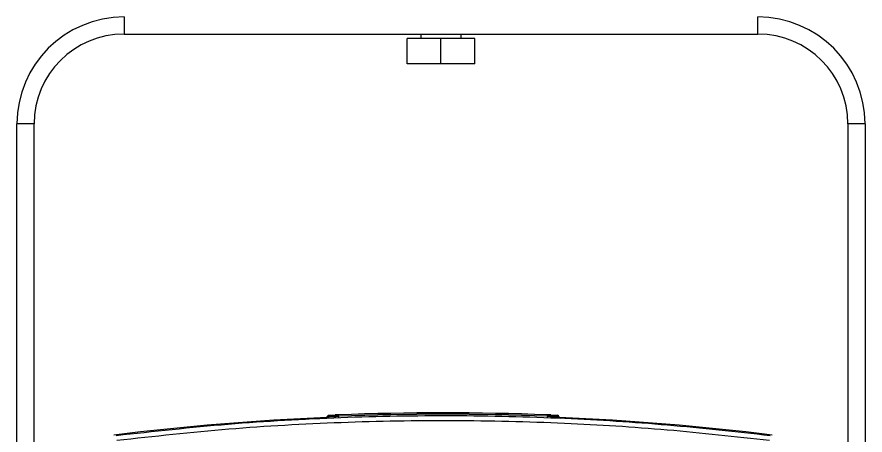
# Model space of a CAD drawing. Extents: x 14.8 to 109.8, y 1.6 to 86.6.
# Drawn here: x 44.27 to 53.7, y 40.7 to 45.35 of the extents above; entities that cross this region are included whole.
import ezdxf

# ---------------------------------------------------------------- set-up
doc = ezdxf.new("R2010")
doc.units = 0
doc.header["$MEASUREMENT"] = 0
doc.layers.add('OBJECT', color=7, linetype='CONTINUOUS')

msp = doc.modelspace()

# ---------------------------------------------------------------- linework, layer by layer
at = {"layer": 'OBJECT'}
for p, q in [((45.4623, 45.3532), (45.4623, 45.1632)), ((52.5073, 45.1632), (52.5073, 45.3532)), ((45.4623, 45.1632), (52.5073, 45.1632)), ((48.7623, 45.1632), (48.7623, 45.1132)), ((49.2073, 45.1132), (49.2073, 45.1632)), ((48.6098, 44.8332), (48.6098, 45.1132)), ((48.9848, 45.1132), (48.6098, 45.1132)), ((48.9848, 44.8332), (48.9848, 45.1132)), ((49.3598, 45.1132), (48.9848, 45.1132)), ((49.3598, 44.8332), (49.3598, 45.1132)), ((48.9848, 44.8332), (48.6098, 44.8332)), ((49.3598, 44.8332), (48.9848, 44.8332)), ((44.4623, 44.1632), (44.2723, 44.1632)), ((44.2723, 37.5382), (44.2723, 44.1632)), ((44.4623, 38.8687), (44.4623, 44.1632)), ((53.6973, 44.1632), (53.5073, 44.1632)), ((53.5073, 44.1632), (53.5073, 37.5382)), ((53.6973, 44.1632), (53.6973, 37.5382)), ((47.7212, 40.9057), (47.7213, 40.9075)), ((47.8463, 40.912), (47.8463, 40.9114)), ((50.1703, 40.9114), (50.1703, 40.912)), ((50.2954, 40.9075), (50.2954, 40.9057)), ((50.191, 40.8942), (50.1911, 40.8959))]:
    msp.add_line(p, q, dxfattribs=at)
for centre, radius, start, end in [((45.4623, 44.1632), 1.19, 90, 180), ((52.5073, 44.1632), 1.19, 0, 90), ((45.4623, 44.1632), 1, 90, 180), ((52.5073, 44.1632), 1, 0, 90), ((47.7062, 40.9059), 0.015, 272.48632, 359), ((47.7363, 40.9072), 0.015, 92.42895, 179), ((49.0083, 10.9192), 30.03, 87.78132, 92.21868), ((42.4103, 40.705), 5.44, 2.18053, 2.33576), ((49.0083, 10.9195), 30.015, 87.78132, 92.21868), ((49.0083, 10.9189), 30.015, 87.7813, 92.2187), ((53.2453, 41.117), 5.4029, 182.18, 182.3363), ((44.7713, 41.117), 5.4029, 357.6637, 357.82), ((55.6063, 40.705), 5.44, 177.66424, 177.81947), ((50.2804, 40.9072), 0.015, 1, 87.57105), ((50.3104, 40.9059), 0.015, 181, 267.51368), ((49.0083, 10.9261), 30, 92.46281, 97.00472), ((49.0083, 10.9261), 30, 82.99528, 87.53719)]:
    msp.add_arc(centre, radius, start, end, dxfattribs=at)
for points, knots in [([(45.3741, 40.6983), (45.7891, 40.7438), (46.6198, 40.8351), (47.8685, 40.9056), (49.1166, 40.9279), (50.3276, 40.8975), (51.5043, 40.8245), (52.263, 40.7403), (52.6426, 40.6983)], [0, 0, 0, 0, 0.171879, 0.344058, 0.51475, 0.685735, 0.842753, 1, 1, 1, 1]), ([(47.7212, 40.9057), (47.7218, 40.9057), (47.7234, 40.9057), (47.7383, 40.9064), (47.7666, 40.9077), (47.8041, 40.9095), (47.8323, 40.9108), (47.8463, 40.9114)], [0, 0, 0, 0, 0.140525, 0.354956, 0.5697811, 0.7848815, 1, 1, 1, 1]), ([(47.8463, 40.912), (47.8323, 40.9115), (47.8041, 40.9106), (47.7666, 40.9093), (47.7383, 40.9082), (47.7234, 40.9076), (47.7219, 40.9075), (47.7213, 40.9075)], [0, 0, 0, 0, 0.215026, 0.430086, 0.644925, 0.859411, 1, 1, 1, 1]), ([(47.7356, 40.9222), (47.7362, 40.9222), (47.7375, 40.9223), (47.7507, 40.9229), (47.7756, 40.9239), (47.8086, 40.9252), (47.8334, 40.9262), (47.8458, 40.9267)], [0, 0, 0, 0, 0.140538, 0.354959, 0.56978, 0.784884, 1, 1, 1, 1]), ([(47.8444, 40.9266), (47.8429, 40.9266), (47.8363, 40.9263), (47.8261, 40.9259), (47.8159, 40.9255), (47.8105, 40.9253), (47.8099, 40.9253), (47.8097, 40.9253)], [0, 0, 0, 0, 0.077828, 0.330119, 0.58242, 0.83469, 1, 1, 1, 1]), ([(50.2069, 40.9253), (50.2064, 40.9253), (50.2054, 40.9253), (50.1977, 40.9256), (50.1863, 40.9261), (50.1736, 40.9266), (50.1652, 40.9269), (50.1619, 40.927)], [0, 0, 0, 0, 0.214695, 0.429409, 0.644212, 0.859085, 1, 1, 1, 1]), ([(50.2954, 40.9075), (50.294, 40.9076), (50.2912, 40.9077), (50.2697, 40.9086), (50.2381, 40.9097), (50.2029, 40.9109), (50.1796, 40.9117), (50.1703, 40.912)], [0, 0, 0, 0, 0.214253, 0.428502, 0.642775, 0.857305, 1, 1, 1, 1]), ([(50.1703, 40.9114), (50.1844, 40.9108), (50.2125, 40.9095), (50.2501, 40.9077), (50.2783, 40.9064), (50.2933, 40.9057), (50.2948, 40.9057), (50.2954, 40.9057)], [0, 0, 0, 0, 0.2151185, 0.4302189, 0.645044, 0.859475, 1, 1, 1, 1]), ([(50.1709, 40.9267), (50.1791, 40.9264), (50.1996, 40.9256), (50.2306, 40.9243), (50.2584, 40.9232), (50.2774, 40.9224), (50.2798, 40.9223), (50.281, 40.9222)], [0, 0, 0, 0, 0.142759, 0.357351, 0.571627, 0.785824, 1, 1, 1, 1]), ([(52.6356, 40.6408), (52.2572, 40.6827), (51.5, 40.7667), (50.3264, 40.8396), (49.1171, 40.87), (47.8721, 40.8477), (46.6251, 40.7774), (45.796, 40.6864), (45.3811, 40.6408)], [0, 0, 0, 0, 0.157018, 0.314265, 0.484956, 0.655942, 0.827821, 1, 1, 1, 1])]:
    msp.add_open_spline(points, degree=3, knots=knots, dxfattribs=at)

doc.saveas('drawing.dxf')
